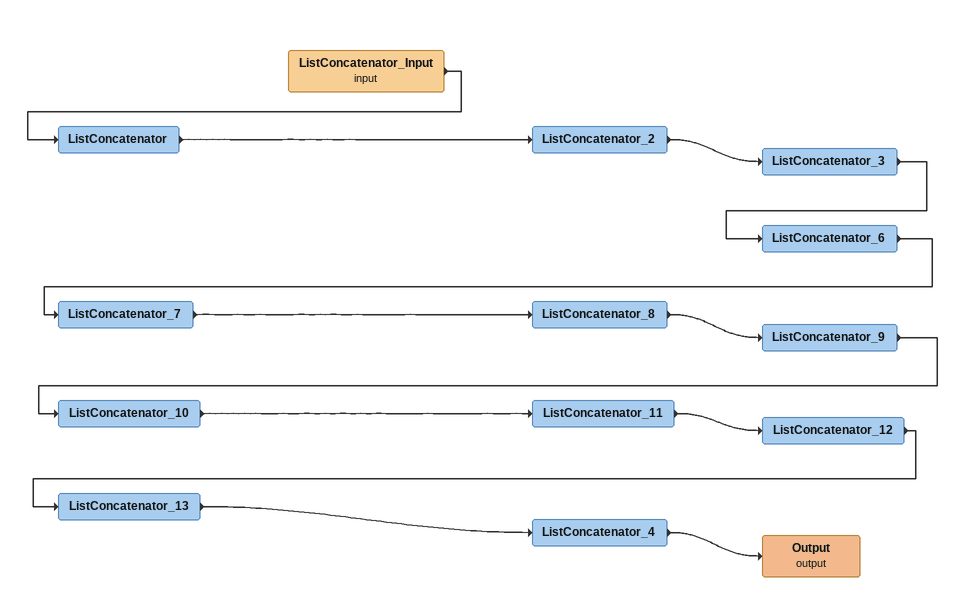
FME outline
ListConcatenator_Input (input)
    -> ListConcatenator
ListConcatenator
    -> ListConcatenator_2
ListConcatenator_2
    -> ListConcatenator_3
ListConcatenator_3
    -> ListConcatenator_6
ListConcatenator_6
    -> ListConcatenator_7
ListConcatenator_7
    -> ListConcatenator_8
ListConcatenator_8
    -> ListConcatenator_9
ListConcatenator_9
    -> ListConcatenator_10
ListConcatenator_10
    -> ListConcatenator_11
ListConcatenator_11
    -> ListConcatenator_12
ListConcatenator_12
    -> ListConcatenator_13
ListConcatenator_13
    -> ListConcatenator_4
ListConcatenator_4
    -> Output (output)
Output (output)
